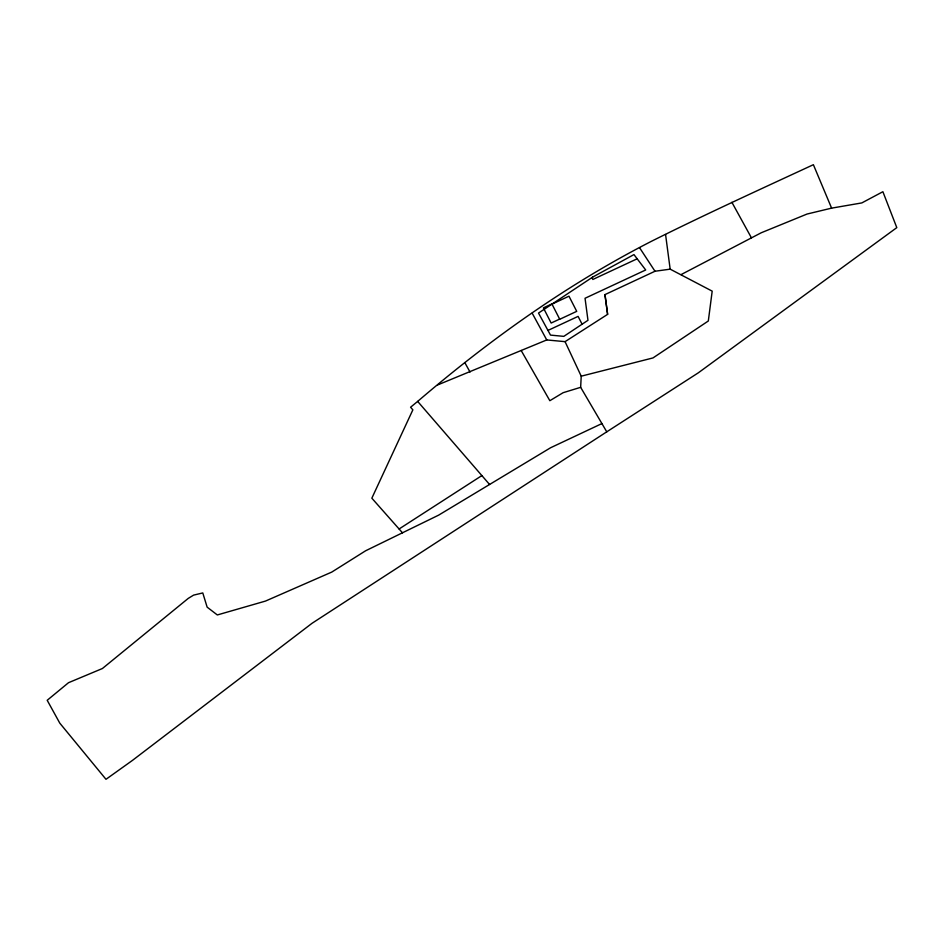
<?xml version="1.0" encoding="UTF-8"?>
<svg xmlns="http://www.w3.org/2000/svg" width="944" height="944" viewBox="0 0 944 944"><rect width="100%" height="100%" fill="white"/><g stroke="black" fill="none" stroke-linecap="round" stroke-linejoin="round"><path stroke-width="1.42" d="M601.918 423.573L550.682 447.704L438.665 515.129L365.588 550.8L331.757 572.088L265.441 601.092L217.321 614.957L207.137 607.145L202.783 592.938L193.614 595.121L188.269 598.378L102.412 668.517L68.511 682.701L47.2 700.283L59.779 723.128L105.988 779.307L132.431 760.416L312.051 623.288L606.756 431.833L580.654 387.323L581.221 376.184L565.067 341.657L546.753 339.946L437.65 384.94M402.51 532.841L371.842 498.184L412.858 409.849L410.593 407.23L417.661 401.401C489.582 339.781 567.297 284.297 651.738 241.145C705.074 214.5 759.306 189.744 813.386 164.693L831.605 208.14L861.837 202.913L882.888 191.715L896.8 227.634L698.3 372.833L606.756 431.833M481.865 475.587L399.088 528.982M565.067 341.657L607.617 314.352L604.986 294.599L654.994 271.247L670.169 269.158L712.189 291.141L708.319 320.995L652.988 357.929L581.221 376.184M681.108 274.586L761.242 232.767L807.049 214.04L831.605 208.14M637.165 258.798L592.856 279.459L591.9 277.595M551.992 304.11L568.972 296.192L576.725 311.355L559.745 319.273L551.898 303.933L543.402 307.886L551.154 323.049L559.65 319.084M547.957 330.435L578.094 316.382L582.094 324.217M580.654 387.323L563.12 392.704L549.845 400.704L521.171 350.495M417.661 401.401L489.57 484.484M639.536 247.658L654.994 271.247M464.802 362.59L470.029 372.054M731.895 202.311L751.4 237.77M532.18 313.16L546.753 339.946M604.951 294.587L607.617 314.352M665.567 234.501L670.169 269.158M592.714 277.064L538.517 313.066L550.505 335.108L563.816 336.359L587.97 320.311L585.044 298.269L645.696 269.972L633.955 254.585L592.714 277.064"/></g></svg>
